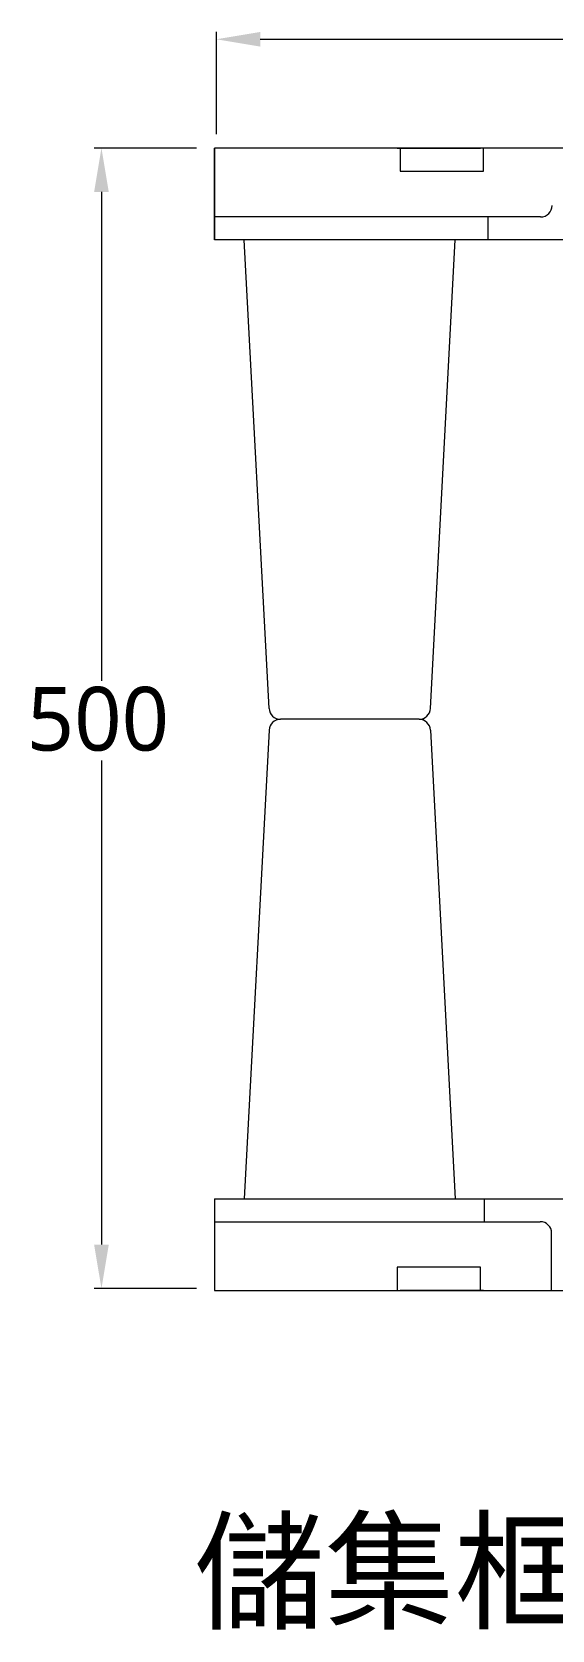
# Model space of a CAD drawing. Header units: millimetres. Extents: x 6388 to 10588, y 8 to 2978.
# Drawn here: x 7253 to 7416, y 2077 to 2580 of the extents above; entities that cross this region are included whole.
import ezdxf

# ---------------------------------------------------------------- set-up
doc = ezdxf.new("R2010")
doc.units = ezdxf.units.MM
doc.styles.add('微軟正黑體-20', font='Microsoft JhengHei.ttf', dxfattribs={"height": 20})
doc.styles.add('微軟正黑體-30', font='Microsoft JhengHei.ttf', dxfattribs={"height": 30})

msp = doc.modelspace()

# ---------------------------------------------------------------- linework, layer by layer
at = {"lineweight": 5}
for p, q in [((7310.64, 2579.52), (7310.64, 2547.36)), ((7324.43, 2577.22), (7465.64, 2577.22)), ((7304.43, 2543.04), (7272.27, 2543.04)), ((7668.95, 2543.04), (7310.03, 2543.04)), ((7310.03, 2543.04), (7310.03, 2514.2)), ((7310.03, 2514.2), (7310.03, 2543.04)), ((7367.45, 2543.04), (7393.59, 2543.04)), ((7394.52, 2543.04), (7368.39, 2543.04)), ((7368.39, 2543.04), (7368.39, 2535.76)), ((7394.52, 2535.76), (7394.52, 2543.04)), ((7368.39, 2535.76), (7394.52, 2535.76)), ((7274.57, 2529.24), (7274.57, 2375.69)), ((7412.49, 2521.42), (7310.03, 2521.42)), ((7396.06, 2514.2), (7396.06, 2521.39)), ((7668.95, 2514.2), (7310.03, 2514.2)), ((7327.22, 2366.98), (7319.44, 2514.2)), ((7377.89, 2366.98), (7385.67, 2514.2)), ((7327.22, 2360.18), (7319.44, 2212.96)), ((7374.31, 2363.58), (7330.8, 2363.58)), ((7374.31, 2363.58), (7330.8, 2363.58)), ((7377.89, 2360.18), (7385.67, 2212.96)), ((7274.57, 2350.59), (7274.57, 2198.52)), ((7310.03, 2212.96), (7668.95, 2212.96)), ((7310.03, 2212.96), (7310.03, 2184.12)), ((7394.79, 2212.85), (7394.79, 2205.77)), ((7310.03, 2205.74), (7412.37, 2205.74)), ((7415.96, 2184.12), (7415.96, 2202.15)), ((7393.59, 2191.4), (7367.45, 2191.4)), ((7367.45, 2191.4), (7367.45, 2184.12)), ((7393.59, 2184.12), (7393.59, 2191.4)), ((7304.43, 2184.73), (7272.27, 2184.73)), ((7310.03, 2184.12), (7668.95, 2184.12)), ((7367.45, 2184.12), (7393.59, 2184.12)), ((7394.52, 2184.12), (7368.39, 2184.12))]:
    msp.add_line(p, q, dxfattribs=at)
for centre, start, end in [((7412.49, 2525), 270, 0), ((7330.8, 2367.17), 183.0241, 270), ((7374.31, 2367.17), 270, 356.9759), ((7330.8, 2359.99), 90, 176.9759), ((7374.31, 2359.99), 3.0241, 90), ((7412.37, 2202.15), 0, 90)]:
    msp.add_arc(centre, 3.59, start, end, dxfattribs=at)
for points in [[(7324.43, 2579.52), (7324.43, 2574.92), (7310.64, 2577.22)], [(7276.87, 2529.24), (7272.27, 2529.24), (7274.57, 2543.04)], [(7276.87, 2198.52), (7272.27, 2198.52), (7274.57, 2184.73)]]:
    msp.add_solid(points, dxfattribs=at)

# ---------------------------------------------------------------- texts
for s, height, style, p in [('500', 20, '微軟正黑體-20', (7251.11, 2353.74)), ('儲集框架主體 構造圖', 30, '微軟正黑體-30', (7303.66, 2080.84))]:
    msp.add_text(s, height=height, dxfattribs=dict(at, style=style)).set_placement(p)

doc.saveas('drawing.dxf')
